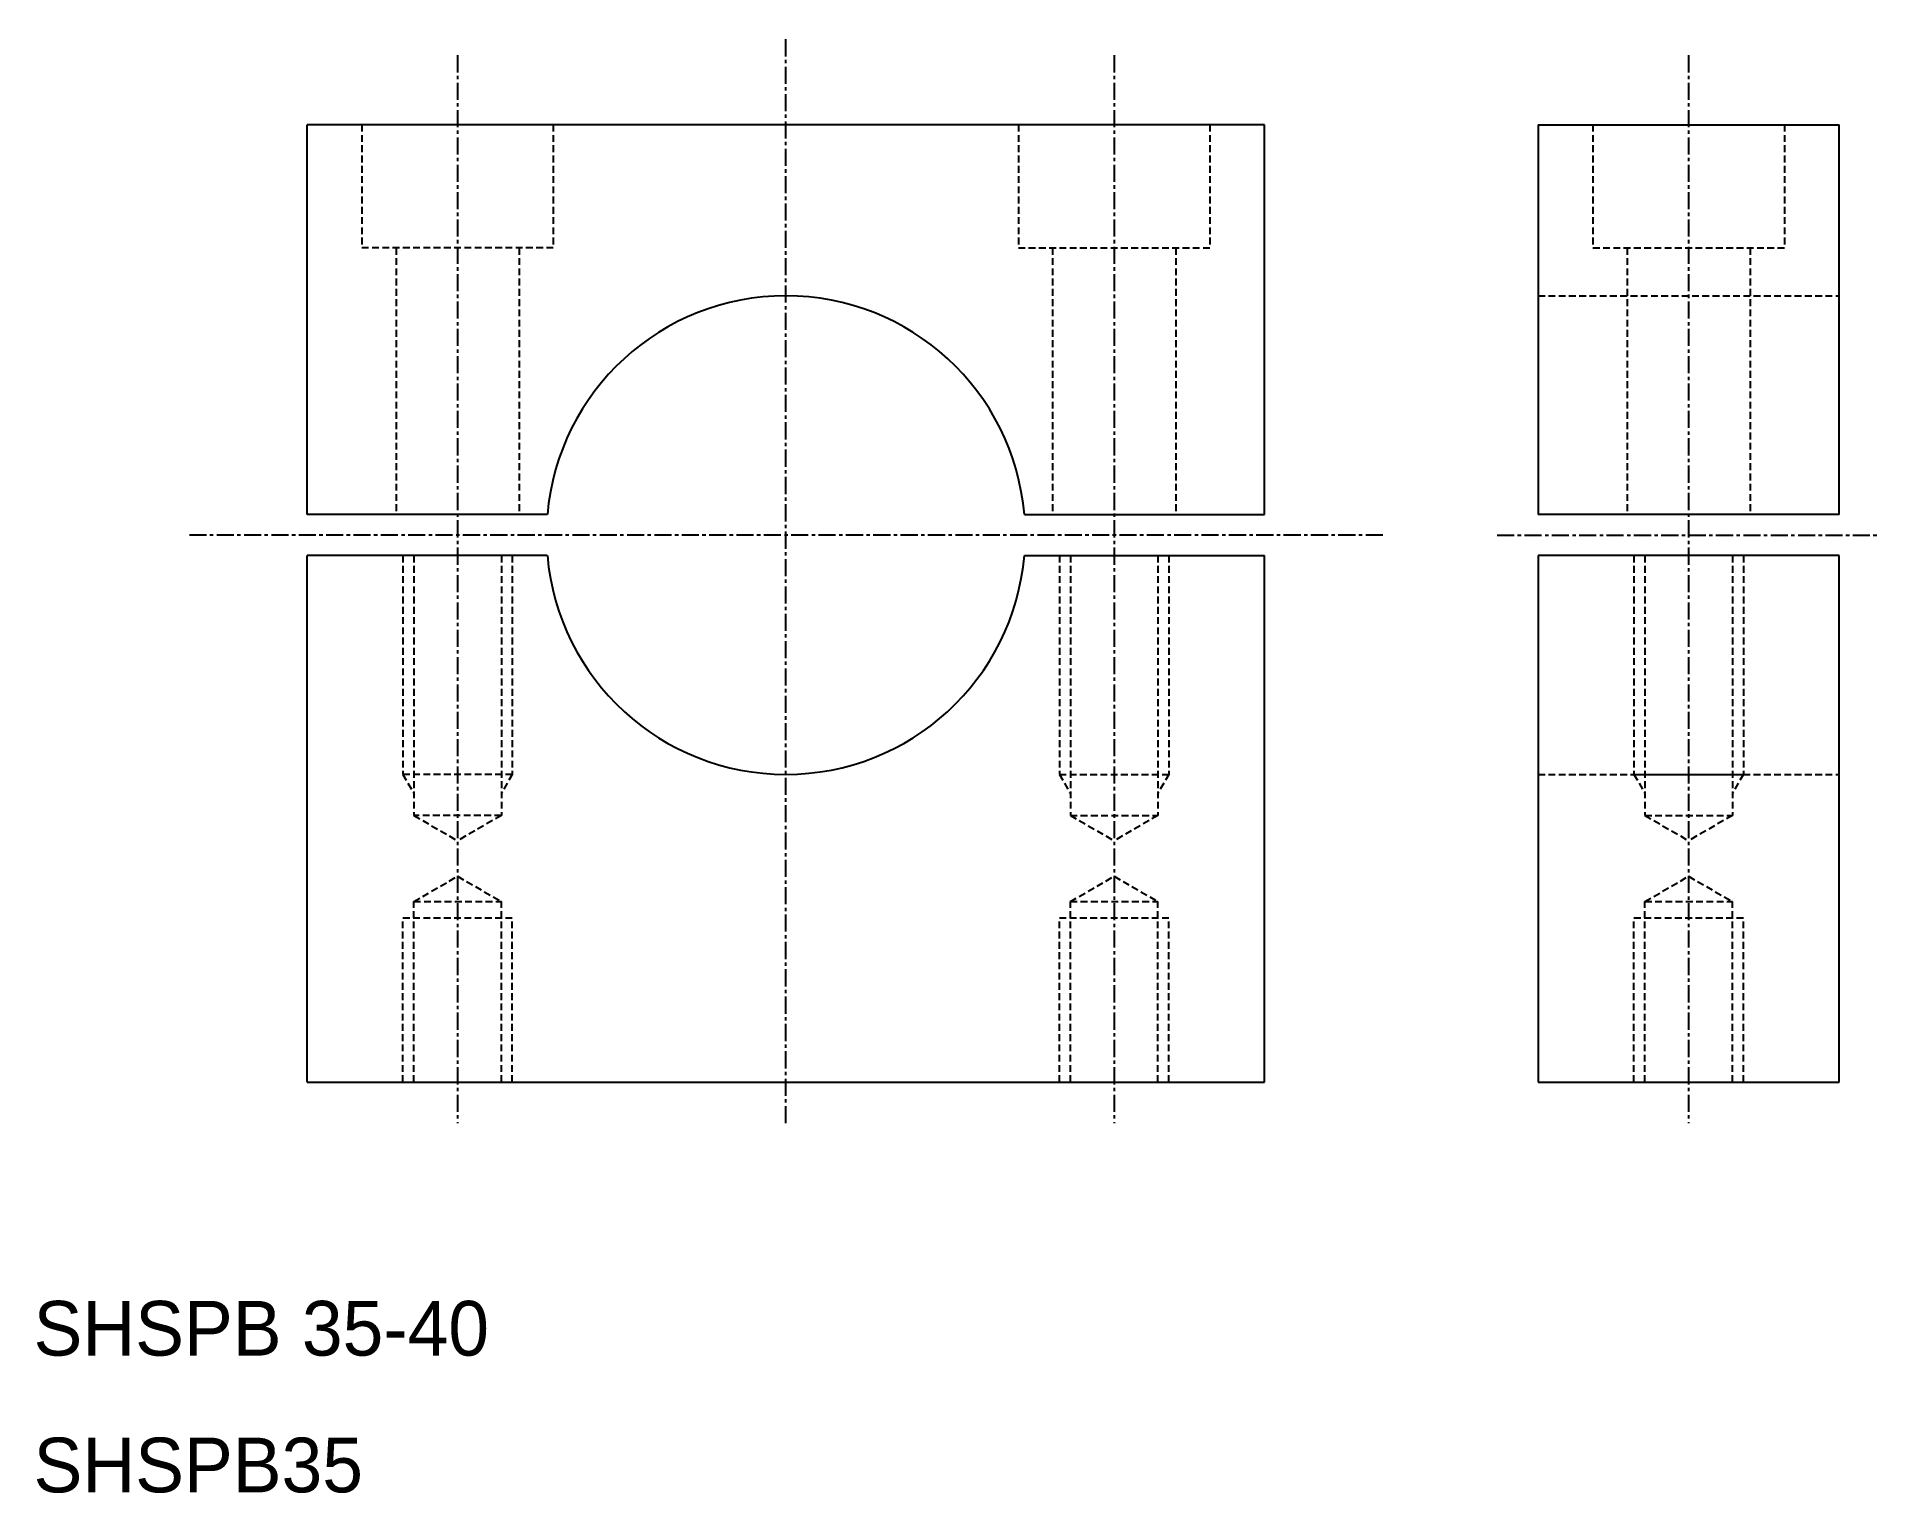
# Model space of a CAD drawing. Extents: x 10 to 145, y 10 to 116.
import ezdxf

# ---------------------------------------------------------------- set-up
doc = ezdxf.new("R2010")
doc.units = 0
doc.linetypes.add('CENTER', pattern=[2, 1.25, -0.25, 0.25, -0.25])
doc.linetypes.add('DASHED', pattern=[0.75, 0.5, -0.25])
doc.layers.get('0').update_dxf_attribs({"linetype": 'CONTINUOUS'})
doc.layers.add('CENTER', color=1, linetype='CENTER')

msp = doc.modelspace()

# ---------------------------------------------------------------- linework, layer by layer
at = {"color": 7, "linetype": 'CONTINUOUS'}
for p, q in [((100, 110), (30, 110)), ((30, 81.5), (30, 110)), ((100, 81.5), (100, 110)), ((120, 110), (120, 81.5)), ((120, 110), (142, 110)), ((142, 81.5), (142, 110)), ((47.56, 81.5), (30, 81.5)), ((82.44, 81.5), (100, 81.5)), ((142, 81.5), (120, 81.5)), ((30, 40), (30, 78.5)), ((47.56, 78.5), (30, 78.5)), ((82.44, 78.5), (100, 78.5)), ((100, 40), (100, 78.5)), ((142, 78.5), (120, 78.5)), ((120, 78.5), (120, 40)), ((142, 40), (142, 78.5)), ((30, 40), (100, 40)), ((120, 40), (142, 40))]:
    msp.add_line(p, q, dxfattribs=at)
at = {"color": 3, "linetype": 'DASHED'}
for p, q in [((34, 110), (34, 101)), ((48, 110), (48, 101)), ((82, 110), (82, 101)), ((96, 110), (96, 101)), ((124, 110), (124, 101)), ((138, 110), (138, 101)), ((48, 101), (34, 101)), ((36.5, 101), (36.5, 81.5)), ((45.5, 101), (45.5, 81.5)), ((82, 101), (96, 101)), ((84.5, 101), (84.5, 81.5)), ((93.5, 101), (93.5, 81.5)), ((124, 101), (138, 101)), ((126.5, 101), (126.5, 81.5)), ((135.5, 101), (135.5, 81.5)), ((120, 97.5), (142, 97.5)), ((37, 78.5), (37, 62.5)), ((37.8, 78.5), (37.8, 59.5)), ((44.2, 78.5), (44.2, 59.5)), ((45, 78.5), (45, 62.5)), ((85, 78.5), (85, 62.5)), ((85.8, 78.5), (85.8, 59.5)), ((92.2, 78.5), (92.2, 59.5)), ((93, 78.5), (93, 62.5)), ((127, 78.5), (127, 62.5)), ((127.8, 78.5), (127.8, 59.5)), ((134.2, 78.5), (134.2, 59.5)), ((135, 78.5), (135, 62.5)), ((45, 62.5), (37, 62.5)), ((37, 62.5), (37.8, 61.11)), ((45, 62.5), (44.2, 61.11)), ((85, 62.5), (93, 62.5)), ((85, 62.5), (85.8, 61.11)), ((93, 62.5), (92.2, 61.11)), ((120, 62.5), (142, 62.5)), ((127, 62.5), (127.8, 61.11)), ((127, 62.5), (135, 62.5)), ((135, 62.5), (134.2, 61.11)), ((44.2, 59.5), (37.8, 59.5)), ((37.8, 59.5), (41, 57.65)), ((44.2, 59.5), (41, 57.65)), ((85.8, 59.5), (92.2, 59.5)), ((85.8, 59.5), (89, 57.65)), ((92.2, 59.5), (89, 57.65)), ((127.8, 59.5), (134.2, 59.5)), ((127.8, 59.5), (131, 57.65)), ((134.2, 59.5), (131, 57.65)), ((37.8, 53.2), (41, 55.05)), ((41, 55.05), (44.2, 53.2)), ((85.8, 53.2), (89, 55.05)), ((89, 55.05), (92.2, 53.2)), ((127.8, 53.2), (131, 55.05)), ((131, 55.05), (134.2, 53.2)), ((37.8, 40), (37.8, 53.2)), ((37.8, 53.2), (44.2, 53.2)), ((44.2, 40), (44.2, 53.2)), ((85.8, 40), (85.8, 53.2)), ((85.8, 53.2), (92.2, 53.2)), ((92.2, 40), (92.2, 53.2)), ((127.8, 40), (127.8, 53.2)), ((127.8, 53.2), (134.2, 53.2)), ((134.2, 40), (134.2, 53.2)), ((37, 40), (37, 52)), ((37, 52), (45, 52)), ((45, 40), (45, 52)), ((85, 40), (85, 52)), ((85, 52), (93, 52)), ((93, 40), (93, 52)), ((127, 40), (127, 52)), ((127, 52), (135, 52)), ((135, 40), (135, 52))]:
    msp.add_line(p, q, dxfattribs=at)
at = {"color": 7, "linetype": 'CONTINUOUS'}
for start, end in [(4.9171, 175.0829), (184.9171, 355.0829)]:
    msp.add_arc((65, 80), 17.5, start, end, dxfattribs=at)
at = {"layer": 'CENTER', "color": 1, "linetype": 'CENTER'}
for p, q in [((65, 37), (65, 116.43)), ((41, 115.08), (41, 37)), ((89, 115.08), (89, 37)), ((131, 115.08), (131, 37)), ((108.64, 80), (21.36, 80)), ((117, 80), (145, 80))]:
    msp.add_line(p, q, dxfattribs=at)

# ---------------------------------------------------------------- texts
at = {"color": 7, "linetype": 'CONTINUOUS'}
for s, p in [('SHSPB 35-40', (10, 20)), ('SHSPB35', (10, 10))]:
    msp.add_text(s, height=4, dxfattribs=at).set_placement(p)

doc.saveas('drawing.dxf')
